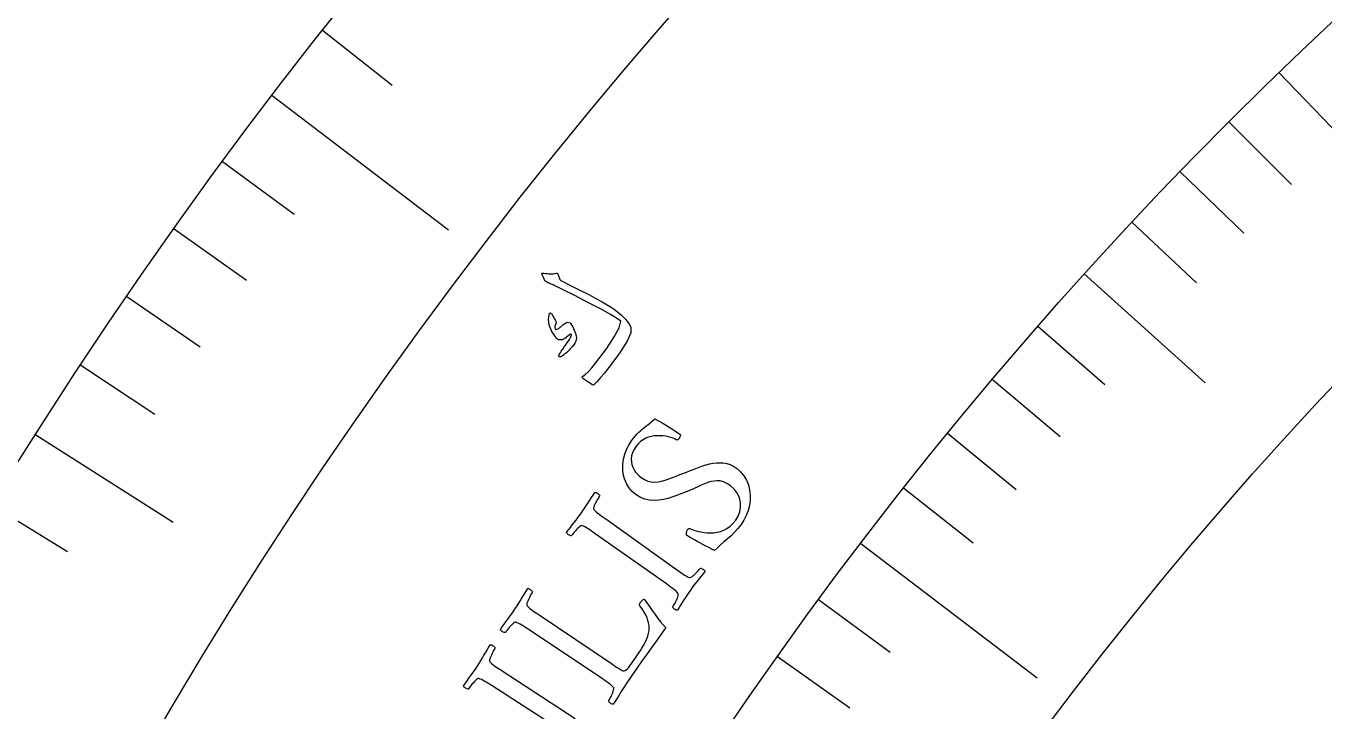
# Model space of a CAD drawing. Header units: millimetres. Extents: x -83 to 83, y -82 to 91.
# Drawn here: x -55.49 to -38.11, y 31.48 to 40.65 of the extents above; entities that cross this region are included whole.
import ezdxf

# ---------------------------------------------------------------- set-up
doc = ezdxf.new("R2010")
doc.units = ezdxf.units.MM
for name, color, linetype in [('ENGRAVE', 7, 'Continuous'), ('ENGRAVE_FINE', 8, 'Continuous'), ('TEXT', 5, 'Continuous')]:
    doc.layers.add(name, color=color, linetype=linetype)

msp = doc.modelspace()

# ---------------------------------------------------------------- linework, layer by layer
at = {"layer": 'ENGRAVE'}
for points in [[(-52.1947, 39.7169), (-49.8312, 37.9184)], [(-41.3228, 37.3299), (-39.7067, 35.8699)], [(-55.357, 35.1756), (-53.5187, 34.0075)], [(-44.3162, 33.7219), (-41.9527, 31.9234)]]:
    msp.add_lwpolyline(points, dxfattribs=at)
for radius in [80.85, 80.85, 78.6844, 74.6625, 74.6625, 71.4862, 65.5875, 65.5875, 62.1225, 55.6875, 55.6875, 52.2225, 45.7875, 45.7875]:
    msp.add_circle((0, 0), radius, dxfattribs=at)
at = {"layer": 'ENGRAVE_FINE'}
for points in [[(-51.5178, 40.5911), (-50.5847, 39.8558)], [(-38.7213, 40.022), (-37.8952, 39.1682)], [(-39.3882, 39.3659), (-38.5479, 38.5261)], [(-52.857, 38.8311), (-51.8996, 38.1277)], [(-40.0442, 38.6983), (-39.1899, 37.8728)], [(-53.5046, 37.9338), (-52.5355, 37.2467)], [(-40.6891, 38.0196), (-39.8211, 37.2085)], [(-54.1373, 37.0253), (-53.1567, 36.3547)], [(-41.9451, 36.6293), (-41.0503, 35.8478)], [(-54.7548, 36.1058), (-53.763, 35.4518)], [(-42.5558, 35.918), (-41.6479, 35.1517)], [(-43.1547, 35.1962), (-42.234, 34.4454)], [(-43.7415, 34.4641), (-42.8084, 33.7289)], [(-55.9437, 34.2349), (-54.9304, 33.6148)], [(-44.8786, 32.9698), (-43.9212, 32.2664)], [(-45.4285, 32.208), (-44.4593, 31.5209)]]:
    msp.add_lwpolyline(points, dxfattribs=at)
at = {"layer": 'TEXT'}
for points in [[(-48.5566, 37.3384), (-48.5343, 37.3347), (-48.5125, 37.332), (-48.4913, 37.3303), (-48.4706, 37.3296), (-48.4503, 37.33), (-48.4305, 37.3316), (-48.4111, 37.3344), (-48.392, 37.3384), (-48.3829, 37.3386), (-48.3752, 37.335), (-48.3689, 37.3278), (-48.364, 37.3168), (-48.3405, 37.2557), (-48.3378, 37.2494), (-48.3352, 37.2444), (-48.3327, 37.2407), (-48.3304, 37.2383), (-48.1918, 37.1707), (-48.0673, 37.1086), (-47.9567, 37.0522), (-47.8602, 37.0014), (-47.7778, 36.9564), (-47.7098, 36.917), (-47.6559, 36.8833), (-47.6164, 36.8554), (-47.5442, 36.7995), (-47.5223, 36.7805), (-47.5012, 36.7603), (-47.4808, 36.739), (-47.4612, 36.7165), (-47.4425, 36.6927), (-47.4246, 36.6676), (-47.4076, 36.6411), (-47.3915, 36.6133), (-47.3907, 36.5421), (-47.442, 36.4264), (-47.545, 36.2658), (-47.6994, 36.0601), (-47.75, 35.9976), (-47.7985, 35.9411), (-47.8447, 35.8904), (-47.8888, 35.8455), (-47.8941, 35.8424), (-47.8994, 35.8414), (-47.9047, 35.8423), (-47.91, 35.8452), (-47.9338, 35.8609), (-47.9554, 35.8754), (-47.9747, 35.8886), (-47.9918, 35.9006), (-48.0068, 35.9115), (-48.0199, 35.9214), (-48.0311, 35.9303), (-48.0405, 35.9382), (-48.0455, 35.943), (-48.0471, 35.9472), (-48.0453, 35.9509), (-48.0401, 35.9542), (-48.0036, 35.9811), (-47.9622, 36.02), (-47.9161, 36.0711), (-47.8652, 36.1342), (-47.7191, 36.3272), (-47.6133, 36.4847), (-47.5482, 36.6071), (-47.5241, 36.6946), (-47.569, 36.7291), (-47.6577, 36.783), (-47.79, 36.856), (-47.9661, 36.9482), (-48.1435, 37.0389), (-48.2781, 37.107), (-48.3699, 37.1524), (-48.4189, 37.1752), (-48.4326, 37.1811), (-48.4454, 37.1866), (-48.4573, 37.1918), (-48.4683, 37.1965), (-48.4784, 37.2008), (-48.4874, 37.2046), (-48.4953, 37.2078), (-48.5022, 37.2105), (-48.5165, 37.2173), (-48.5285, 37.226), (-48.5382, 37.2364), (-48.5457, 37.2487), (-48.5799, 37.3204), (-48.5819, 37.3256), (-48.5824, 37.3301), (-48.5815, 37.3338), (-48.5792, 37.3366), (-48.5745, 37.3387), (-48.5692, 37.3397), (-48.5632, 37.3396), (-48.5566, 37.3384)], [(-48.4795, 36.8011), (-48.477, 36.8036), (-48.4741, 36.8052), (-48.4706, 36.8059), (-48.4668, 36.8056), (-48.464, 36.8044), (-48.4614, 36.8027), (-48.4588, 36.8005), (-48.4564, 36.7977), (-48.4016, 36.7065), (-48.3966, 36.6966), (-48.3935, 36.688), (-48.3924, 36.6805), (-48.3933, 36.6743), (-48.4023, 36.6514), (-48.4075, 36.6301), (-48.4088, 36.6104), (-48.4064, 36.5922), (-48.4026, 36.5861), (-48.3947, 36.5845), (-48.3828, 36.5876), (-48.3668, 36.5952), (-48.3575, 36.6014), (-48.3483, 36.608), (-48.339, 36.6151), (-48.3297, 36.6225), (-48.3203, 36.6305), (-48.3107, 36.6391), (-48.301, 36.6483), (-48.2911, 36.658), (-48.2466, 36.6841), (-48.2052, 36.6718), (-48.1669, 36.6211), (-48.1316, 36.5323), (-48.1245, 36.5014), (-48.1214, 36.4741), (-48.1223, 36.4504), (-48.1271, 36.4303), (-48.1362, 36.4111), (-48.1522, 36.3871), (-48.1749, 36.3583), (-48.2045, 36.3247), (-48.22, 36.3079), (-48.2353, 36.2923), (-48.2505, 36.2782), (-48.2655, 36.2653), (-48.2801, 36.2537), (-48.294, 36.2429), (-48.3072, 36.2331), (-48.3197, 36.2242), (-48.3291, 36.22), (-48.3375, 36.2182), (-48.345, 36.219), (-48.3514, 36.2222), (-48.3566, 36.2276), (-48.3587, 36.2335), (-48.3577, 36.2401), (-48.3536, 36.2473), (-48.3394, 36.2692), (-48.3228, 36.2938), (-48.3039, 36.321), (-48.2828, 36.3509), (-48.2432, 36.4066), (-48.2143, 36.4517), (-48.1961, 36.486), (-48.1885, 36.5097), (-48.1884, 36.5134), (-48.1898, 36.5165), (-48.1925, 36.5188), (-48.1967, 36.5205), (-48.1998, 36.5208), (-48.2036, 36.5199), (-48.208, 36.5177), (-48.2131, 36.5142), (-48.2563, 36.4787), (-48.2752, 36.4645), (-48.2936, 36.4541), (-48.3115, 36.4473), (-48.329, 36.4443), (-48.3469, 36.4442), (-48.3625, 36.4479), (-48.3758, 36.4554), (-48.3867, 36.4667), (-48.4501, 36.5575), (-48.4867, 36.6435), (-48.4965, 36.7247), (-48.4795, 36.8011)], [(-47.3814, 35.0966), (-47.3556, 35.1303), (-47.3311, 35.1602), (-47.3078, 35.1864), (-47.2858, 35.2088), (-47.2639, 35.2293), (-47.2411, 35.2495), (-47.2174, 35.2694), (-47.1928, 35.2891), (-47.1663, 35.31), (-47.137, 35.3334), (-47.1048, 35.3593), (-47.0699, 35.3878), (-47.0222, 35.3621), (-46.9744, 35.3352), (-46.9264, 35.307), (-46.8783, 35.2776), (-46.8332, 35.2493), (-46.7944, 35.2247), (-46.7619, 35.2036), (-46.7356, 35.1861), (-46.7304, 35.182), (-46.7279, 35.1759), (-46.728, 35.1678), (-46.7307, 35.1577), (-46.7348, 35.1472), (-46.7389, 35.1381), (-46.7431, 35.1304), (-46.7473, 35.124), (-46.7535, 35.1169), (-46.7602, 35.1116), (-46.7673, 35.1078), (-46.7749, 35.1058), (-46.7985, 35.1181), (-46.8253, 35.1295), (-46.8556, 35.1397), (-46.8893, 35.149), (-46.9251, 35.1565), (-46.962, 35.1614), (-47, 35.1637), (-47.039, 35.1635), (-47.0782, 35.1601), (-47.1169, 35.1532), (-47.1549, 35.1427), (-47.1923, 35.1286), (-47.2281, 35.1102), (-47.2611, 35.0869), (-47.2915, 35.0587), (-47.3192, 35.0256), (-47.3489, 34.9804), (-47.3702, 34.9365), (-47.3831, 34.894), (-47.3876, 34.8529), (-47.3854, 34.8134), (-47.3781, 34.7761), (-47.3659, 34.7408), (-47.3486, 34.7077), (-47.3279, 34.6771), (-47.3054, 34.6496), (-47.2811, 34.6252), (-47.255, 34.6038), (-47.2107, 34.5759), (-47.1658, 34.5565), (-47.1203, 34.5456), (-47.0741, 34.5433), (-47.0274, 34.5473), (-46.98, 34.5557), (-46.9321, 34.5684), (-46.8835, 34.5855), (-46.8344, 34.6046), (-46.7849, 34.6236), (-46.7351, 34.6425), (-46.6849, 34.6613), (-46.6469, 34.6763), (-46.6071, 34.6921), (-46.5654, 34.7086), (-46.5218, 34.7259), (-46.4769, 34.7428), (-46.4313, 34.7583), (-46.385, 34.7723), (-46.338, 34.7849), (-46.2908, 34.7947), (-46.2439, 34.8002), (-46.1973, 34.8015), (-46.1511, 34.7987), (-46.1057, 34.7905), (-46.0618, 34.776), (-46.0194, 34.7552), (-45.9786, 34.728), (-45.9243, 34.6806), (-45.8797, 34.6276), (-45.8448, 34.5691), (-45.8194, 34.5051), (-45.8031, 34.4379), (-45.7953, 34.3697), (-45.796, 34.3007), (-45.8052, 34.2307), (-45.8222, 34.1619), (-45.8466, 34.0963), (-45.8784, 34.0337), (-45.9175, 33.9743), (-45.959, 33.9214), (-46.0028, 33.8717), (-46.0489, 33.8252), (-46.0974, 33.7819), (-46.1455, 33.741), (-46.1904, 33.702), (-46.2323, 33.6647), (-46.2711, 33.6292), (-46.3092, 33.6469), (-46.3481, 33.6658), (-46.3879, 33.686), (-46.4284, 33.7074), (-46.4681, 33.7289), (-46.5051, 33.7493), (-46.5394, 33.7686), (-46.571, 33.7868), (-46.5984, 33.8029), (-46.6199, 33.8158), (-46.6355, 33.8255), (-46.6453, 33.832), (-46.6464, 33.8418), (-46.6469, 33.8518), (-46.6466, 33.8618), (-46.6456, 33.872), (-46.6437, 33.8819), (-46.6407, 33.8913), (-46.6366, 33.9), (-46.6314, 33.9082), (-46.6234, 33.9165), (-46.6144, 33.9209), (-46.6042, 33.9215), (-46.5929, 33.9183), (-46.5725, 33.91), (-46.5478, 33.9014), (-46.5188, 33.8924), (-46.4855, 33.8831), (-46.4489, 33.8748), (-46.41, 33.8686), (-46.3689, 33.8647), (-46.3255, 33.8629), (-46.2811, 33.8646), (-46.2368, 33.8711), (-46.1927, 33.8825), (-46.1487, 33.8986), (-46.1057, 33.9209), (-46.0647, 33.9509), (-46.0256, 33.9884), (-45.9883, 34.0336), (-45.9552, 34.0876), (-45.9333, 34.1447), (-45.9227, 34.2051), (-45.9233, 34.2687), (-45.9367, 34.3318), (-45.9644, 34.3905), (-46.0065, 34.4449), (-46.063, 34.4948), (-46.1083, 34.5247), (-46.1524, 34.5456), (-46.1954, 34.5576), (-46.2372, 34.5606), (-46.2787, 34.5569), (-46.3209, 34.5489), (-46.3637, 34.5365), (-46.4071, 34.5197), (-46.4516, 34.5002), (-46.4976, 34.4799), (-46.5451, 34.4586), (-46.594, 34.4365), (-46.6505, 34.4131), (-46.7088, 34.3898), (-46.7688, 34.3667), (-46.8307, 34.3437), (-46.8934, 34.3235), (-46.9563, 34.3087), (-47.0192, 34.2993), (-47.0822, 34.2954), (-47.1444, 34.2994), (-47.2046, 34.3137), (-47.2629, 34.3384), (-47.3192, 34.3734), (-47.3733, 34.4187), (-47.4177, 34.469), (-47.4526, 34.5246), (-47.4778, 34.5853), (-47.494, 34.6492), (-47.5017, 34.7143), (-47.501, 34.7806), (-47.4917, 34.848), (-47.4747, 34.9145), (-47.4506, 34.9781), (-47.4195, 35.0388), (-47.3814, 35.0966)], [(-48.0527, 34.1331), (-48.029, 34.1668), (-48.0061, 34.2003), (-47.9839, 34.2337), (-47.9625, 34.267), (-47.941, 34.3004), (-47.9188, 34.3345), (-47.896, 34.3692), (-47.8725, 34.4045), (-47.8642, 34.4046), (-47.8552, 34.4022), (-47.8454, 34.3973), (-47.8349, 34.3898), (-47.8251, 34.3813), (-47.8175, 34.3733), (-47.8121, 34.3659), (-47.8089, 34.3589), (-47.8148, 34.3503), (-47.8222, 34.3386), (-47.8314, 34.3236), (-47.8421, 34.3054), (-47.8533, 34.2858), (-47.8636, 34.2664), (-47.8731, 34.2474), (-47.8817, 34.2285), (-47.8882, 34.2113), (-47.8914, 34.1969), (-47.8913, 34.1854), (-47.8878, 34.1768), (-47.8778, 34.165), (-47.8655, 34.1526), (-47.8511, 34.1398), (-47.8344, 34.1265), (-47.8162, 34.1127), (-47.7969, 34.0984), (-47.7768, 34.0837), (-47.7556, 34.0685), (-47.7522, 34.0661), (-47.7488, 34.0637), (-47.7454, 34.0612), (-47.742, 34.0588), (-47.7386, 34.0564), (-47.7352, 34.0539), (-47.7317, 34.0515), (-47.7283, 34.0491), (-46.7797, 33.3723), (-46.7763, 33.3699), (-46.7729, 33.3675), (-46.7695, 33.365), (-46.7661, 33.3626), (-46.7627, 33.3602), (-46.7593, 33.3577), (-46.7558, 33.3553), (-46.7524, 33.3529), (-46.7313, 33.3379), (-46.711, 33.3237), (-46.6916, 33.3104), (-46.6731, 33.298), (-46.6556, 33.2869), (-46.6392, 33.2776), (-46.6238, 33.2702), (-46.6095, 33.2645), (-46.6011, 33.2645), (-46.5906, 33.2681), (-46.578, 33.2753), (-46.5632, 33.286), (-46.5475, 33.2991), (-46.5322, 33.3132), (-46.5171, 33.3284), (-46.5023, 33.3447), (-46.4889, 33.3603), (-46.4779, 33.3733), (-46.4694, 33.3838), (-46.4633, 33.3918), (-46.4558, 33.391), (-46.447, 33.3882), (-46.4371, 33.3835), (-46.4259, 33.3769), (-46.4155, 33.3693), (-46.4076, 33.3616), (-46.4024, 33.3539), (-46.3998, 33.3462), (-46.426, 33.3144), (-46.4515, 33.2831), (-46.4763, 33.2525), (-46.5005, 33.2224), (-46.5242, 33.1923), (-46.5479, 33.1614), (-46.5713, 33.1298), (-46.5947, 33.0974), (-46.617, 33.0655), (-46.6391, 33.033), (-46.6609, 32.9999), (-46.6825, 32.9662), (-46.704, 32.932), (-46.7255, 32.8974), (-46.747, 32.8624), (-46.7685, 32.827), (-46.7767, 32.8269), (-46.7857, 32.8293), (-46.7955, 32.8342), (-46.8061, 32.8415), (-46.8161, 32.8499), (-46.8238, 32.8577), (-46.8293, 32.8651), (-46.8326, 32.8719), (-46.827, 32.8803), (-46.8199, 32.8918), (-46.8112, 32.9065), (-46.8009, 32.9242), (-46.7904, 32.9436), (-46.7809, 32.9631), (-46.7723, 32.9826), (-46.7648, 33.0022), (-46.7593, 33.0201), (-46.7567, 33.0343), (-46.7571, 33.0449), (-46.7605, 33.0519), (-46.7724, 33.0663), (-46.7869, 33.0811), (-46.8041, 33.0964), (-46.824, 33.1121), (-46.8458, 33.1282), (-46.8685, 33.1448), (-46.8922, 33.1619), (-46.9168, 33.1794), (-47.8682, 33.8522), (-47.893, 33.8696), (-47.9171, 33.8864), (-47.9407, 33.9025), (-47.9637, 33.918), (-47.9856, 33.9319), (-48.0061, 33.9432), (-48.0253, 33.952), (-48.0429, 33.9583), (-48.0516, 33.9597), (-48.0621, 33.9566), (-48.0746, 33.9489), (-48.089, 33.9367), (-48.1043, 33.9219), (-48.1194, 33.9063), (-48.1345, 33.8899), (-48.1494, 33.8729), (-48.163, 33.8567), (-48.1741, 33.8432), (-48.1827, 33.8322), (-48.1889, 33.8239), (-48.1965, 33.8246), (-48.2054, 33.8272), (-48.2154, 33.8317), (-48.2266, 33.8382), (-48.2372, 33.8457), (-48.2451, 33.8533), (-48.2503, 33.861), (-48.2529, 33.8689), (-48.2272, 33.9029), (-48.2015, 33.9366), (-48.1758, 33.9698), (-48.1502, 34.0027), (-48.1249, 34.0353), (-48.1002, 34.0679), (-48.0761, 34.1005), (-48.0527, 34.1331)], [(-47.6524, 32.1139), (-47.6498, 32.1121), (-47.6466, 32.11), (-47.6429, 32.1075), (-47.6385, 32.1045), (-47.6273, 32.097), (-47.6145, 32.0883), (-47.6001, 32.0786), (-47.5841, 32.0678), (-47.5675, 32.0569), (-47.5515, 32.0467), (-47.536, 32.0374), (-47.5211, 32.0287), (-47.5077, 32.0218), (-47.4968, 32.0174), (-47.4884, 32.0155), (-47.4825, 32.0161), (-47.4669, 32.0233), (-47.4522, 32.0329), (-47.4381, 32.0448), (-47.4247, 32.0591), (-47.4103, 32.0771), (-47.3932, 32.1002), (-47.3732, 32.1282), (-47.3505, 32.1613), (-47.2646, 32.2873), (-47.2431, 32.3208), (-47.2223, 32.3572), (-47.2023, 32.3963), (-47.1831, 32.4383), (-47.1667, 32.4806), (-47.155, 32.5205), (-47.1481, 32.558), (-47.146, 32.5931), (-47.1484, 32.6247), (-47.1541, 32.6575), (-47.1632, 32.6916), (-47.1757, 32.727), (-47.1924, 32.7641), (-47.2144, 32.8034), (-47.2417, 32.845), (-47.2742, 32.8887), (-47.2777, 32.8966), (-47.2774, 32.9062), (-47.2734, 32.9175), (-47.2657, 32.9304), (-47.2517, 32.9487), (-47.2383, 32.9623), (-47.2256, 32.9713), (-47.2136, 32.9757), (-47.1785, 32.9269), (-47.1424, 32.8763), (-47.1054, 32.8241), (-47.0674, 32.7702), (-47.0296, 32.7184), (-46.9932, 32.6725), (-46.9583, 32.6325), (-46.9248, 32.5984), (-46.9873, 32.5088), (-47.05, 32.4199), (-47.1129, 32.3315), (-47.176, 32.2436), (-47.2408, 32.1529), (-47.3088, 32.056), (-47.3798, 31.9527), (-47.4539, 31.8432), (-47.4792, 31.805), (-47.5028, 31.7684), (-47.5245, 31.7336), (-47.5444, 31.7005), (-47.5637, 31.6681), (-47.5839, 31.6354), (-47.6049, 31.6024), (-47.6267, 31.569), (-47.6349, 31.5687), (-47.6439, 31.5709), (-47.6538, 31.5755), (-47.6647, 31.5826), (-47.6748, 31.5906), (-47.6827, 31.5983), (-47.6884, 31.6055), (-47.6919, 31.6123), (-47.6866, 31.6208), (-47.6798, 31.6325), (-47.6715, 31.6474), (-47.6617, 31.6654), (-47.6517, 31.6851), (-47.6426, 31.7048), (-47.6346, 31.7245), (-47.6276, 31.7443), (-47.6226, 31.7623), (-47.6204, 31.7766), (-47.6211, 31.7872), (-47.6247, 31.7941), (-47.6369, 31.8082), (-47.6518, 31.8226), (-47.6694, 31.8374), (-47.6898, 31.8526), (-47.712, 31.8681), (-47.7351, 31.8841), (-47.7592, 31.9005), (-47.7843, 31.9174), (-48.7533, 32.5646), (-48.7785, 32.5813), (-48.8031, 32.5975), (-48.8271, 32.6129), (-48.8505, 32.6278), (-48.8728, 32.6411), (-48.8936, 32.6519), (-48.9129, 32.6602), (-48.9308, 32.666), (-48.9395, 32.6672), (-48.9499, 32.6638), (-48.9622, 32.6558), (-48.9762, 32.6432), (-48.9911, 32.628), (-49.0059, 32.612), (-49.0205, 32.5952), (-49.0349, 32.5778), (-49.0481, 32.5612), (-49.0588, 32.5474), (-49.0672, 32.5363), (-49.0731, 32.5278), (-49.0808, 32.5282), (-49.0897, 32.5306), (-49.0998, 32.5349), (-49.1112, 32.5411), (-49.122, 32.5483), (-49.13, 32.5557), (-49.1355, 32.5632), (-49.1383, 32.571), (-49.1135, 32.6057), (-49.0887, 32.6401), (-49.0639, 32.674), (-49.0392, 32.7075), (-49.0148, 32.7408), (-48.991, 32.774), (-48.9678, 32.8073), (-48.9452, 32.8405), (-48.9225, 32.8748), (-48.9005, 32.9089), (-48.8792, 32.9429), (-48.8586, 32.9767), (-48.838, 33.0107), (-48.8168, 33.0454), (-48.7949, 33.0807), (-48.7723, 33.1166), (-48.764, 33.1169), (-48.7549, 33.1148), (-48.745, 33.1101), (-48.7343, 33.1029), (-48.7243, 33.0947), (-48.7164, 33.0869), (-48.7109, 33.0796), (-48.7075, 33.0727), (-48.7131, 33.064), (-48.7203, 33.052), (-48.729, 33.0368), (-48.7393, 33.0184), (-48.7499, 32.9984), (-48.7597, 32.9788), (-48.7687, 32.9595), (-48.7768, 32.9404), (-48.7829, 32.923), (-48.7857, 32.9086), (-48.7852, 32.8971), (-48.7815, 32.8886), (-48.7712, 32.877), (-48.7586, 32.865), (-48.7439, 32.8525), (-48.7268, 32.8397), (-48.7082, 32.8264), (-48.6886, 32.8126), (-48.668, 32.7985), (-48.6465, 32.7838), (-48.643, 32.7815), (-48.6396, 32.7792), (-48.6361, 32.7768), (-48.6326, 32.7745), (-48.6291, 32.7721), (-48.6257, 32.7698), (-48.6222, 32.7674), (-48.6187, 32.7651)]]:
    msp.add_lwpolyline(points, close=True, dxfattribs=at)
msp.add_lwpolyline([(-48.2674, 31.182), (-49.2462, 31.8143), (-49.2717, 31.8306), (-49.2965, 31.8464), (-49.3207, 31.8615), (-49.3443, 31.876), (-49.3668, 31.889), (-49.3878, 31.8994), (-49.4073, 31.9074), (-49.4252, 31.913), (-49.4339, 31.914), (-49.4443, 31.9105), (-49.4565, 31.9023), (-49.4703, 31.8895), (-49.485, 31.874), (-49.4995, 31.8578), (-49.5138, 31.8408), (-49.528, 31.8231), (-49.5409, 31.8064), (-49.5514, 31.7924), (-49.5596, 31.7811), (-49.5654, 31.7726), (-49.5731, 31.7729), (-49.582, 31.7752), (-49.5922, 31.7793), (-49.6037, 31.7853), (-49.6146, 31.7923), (-49.6228, 31.7996), (-49.6283, 31.8071), (-49.6313, 31.8148), (-49.607, 31.8499), (-49.5827, 31.8846), (-49.5585, 31.9189), (-49.5342, 31.9528), (-49.5103, 31.9864), (-49.487, 32.02), (-49.4644, 32.0536), (-49.4423, 32.0872), (-49.4423, 32.0872), (-49.4201, 32.1218), (-49.3986, 32.1563), (-49.3778, 32.1906), (-49.3578, 32.2247), (-49.3377, 32.2591), (-49.317, 32.2941), (-49.2956, 32.3297), (-49.2736, 32.366), (-49.2654, 32.3664), (-49.2563, 32.3644), (-49.2463, 32.3598), (-49.2354, 32.3528), (-49.2253, 32.3448), (-49.2174, 32.3371), (-49.2117, 32.3298), (-49.2082, 32.323), (-49.2137, 32.3142), (-49.2207, 32.3022), (-49.2292, 32.2868), (-49.2392, 32.2682), (-49.2495, 32.2481), (-49.259, 32.2284), (-49.2677, 32.2089), (-49.2755, 32.1897), (-49.2813, 32.1722), (-49.2839, 32.1577), (-49.2832, 32.1463), (-49.2794, 32.1378), (-49.2689, 32.1264), (-49.2561, 32.1146), (-49.2412, 32.1024), (-49.2239, 32.0897), (-49.2051, 32.0767), (-49.1853, 32.0633), (-49.1645, 32.0494), (-49.1428, 32.0351), (-49.1393, 32.0329), (-49.1358, 32.0306), (-49.1323, 32.0283), (-49.1287, 32.026), (-49.1252, 32.0237), (-49.1217, 32.0214), (-49.1182, 32.0191), (-49.1147, 32.0168), (-48.1385, 31.3805)], dxfattribs=at)

doc.saveas('drawing.dxf')
